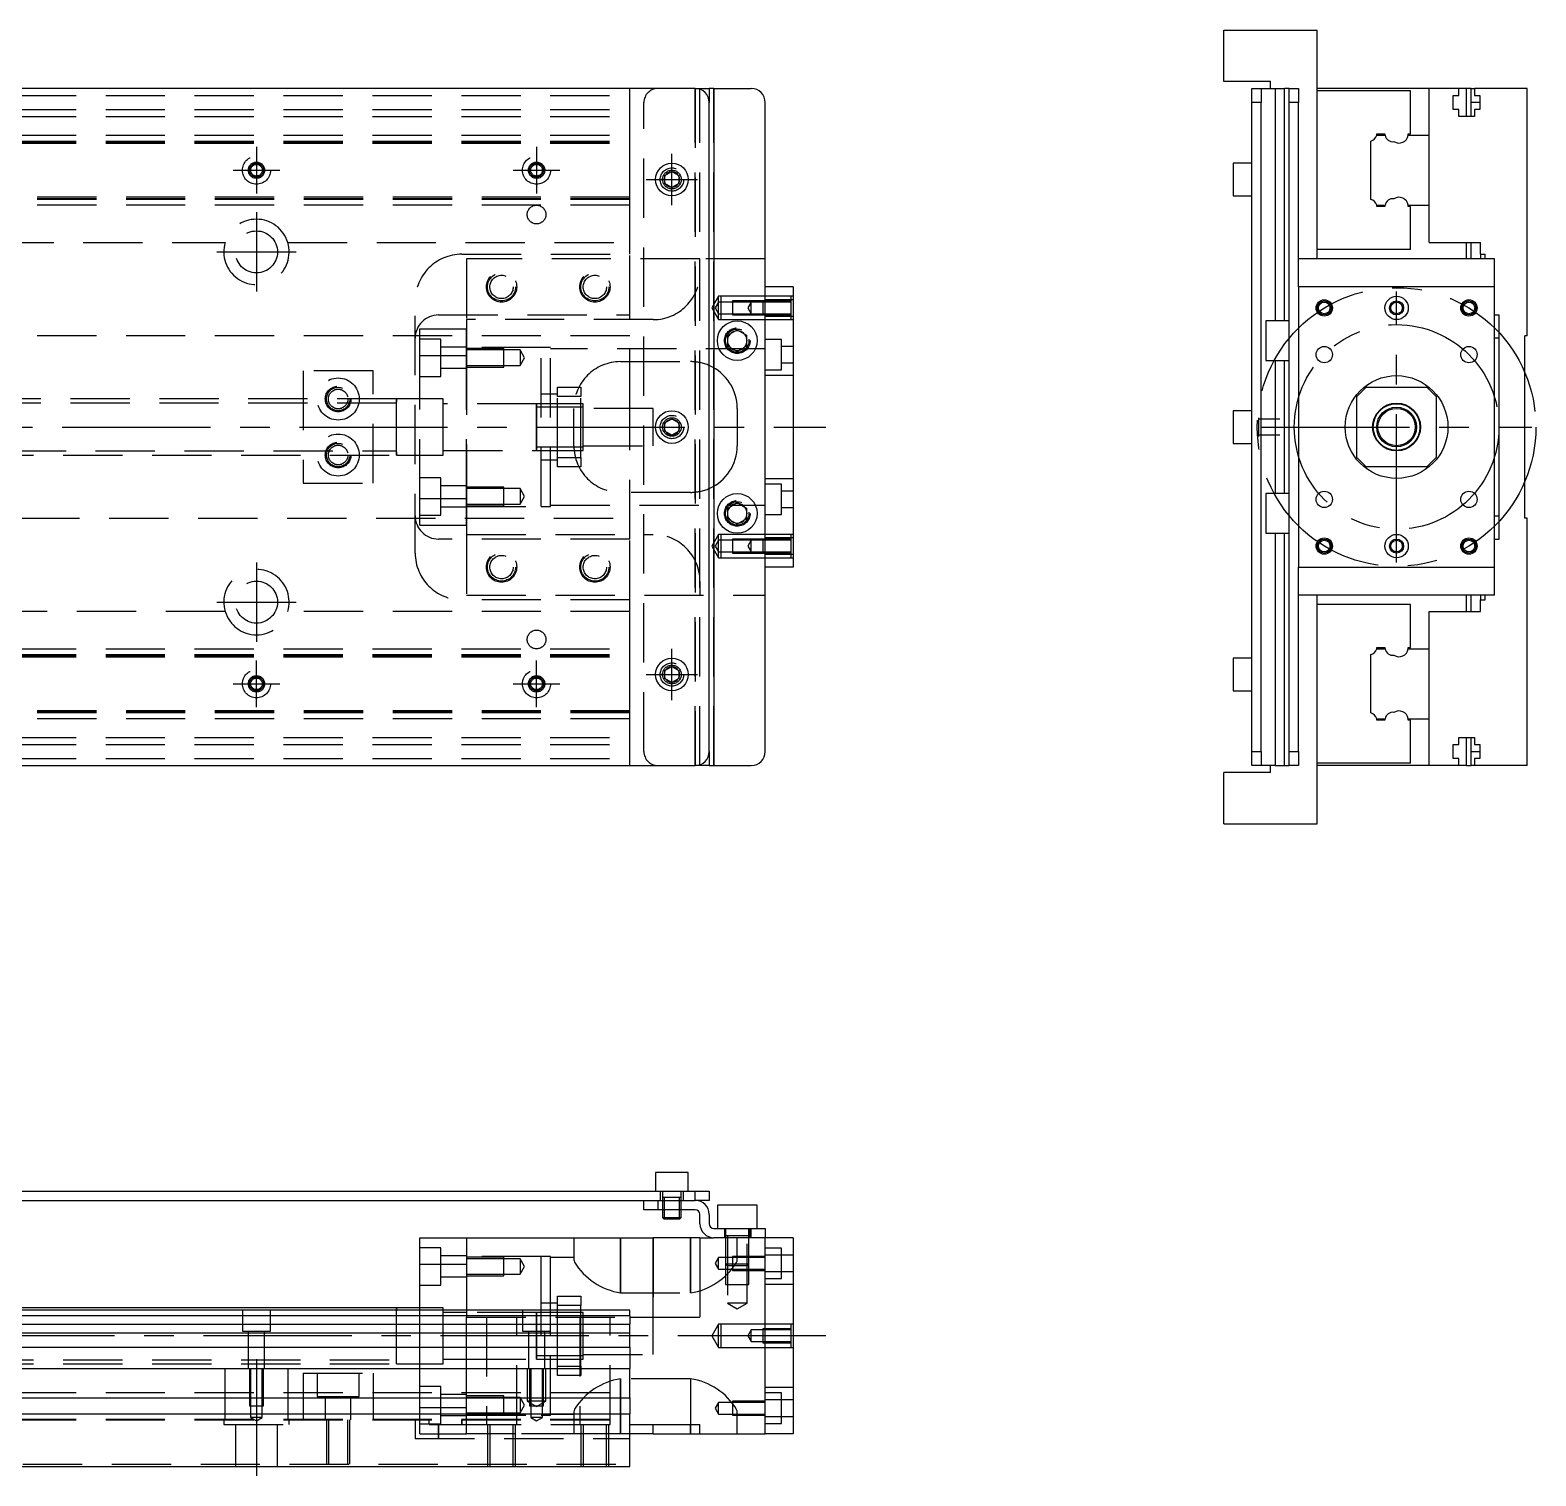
# Model space of a CAD drawing. Extents: x -8 to 971, y -278 to 87.
# Drawn here: x 648.5 to 971.1, y -224.6 to 85 of the extents above; entities that cross this region are included whole.
import ezdxf

# ---------------------------------------------------------------- set-up
doc = ezdxf.new("R2010")
doc.units = 0
doc.linetypes.add('CENTER', pattern=[50.8, 31.75, -6.35, 6.35, -6.35])
doc.linetypes.add('DASHED', pattern=[19.05, 12.7, -6.35])
doc.layers.get('0').update_dxf_attribs({"linetype": 'CONTINUOUS'})
doc.layers.add('CENTER', color=1, linetype='CENTER')

msp = doc.modelspace()

# ---------------------------------------------------------------- linework, layer by layer
at = {"color": 7, "linetype": 'CONTINUOUS'}
for p, q in [((904.245, 74), (904.245, 85)), ((904.245, 85), (924.245, 85)), ((924.245, 36), (924.245, 85)), ((791, 72.5), (3, 72.5)), ((791, 72.5), (794, 72.5)), ((794, 72.5), (794, 69.5)), ((795, 72.5), (794, 72.5)), ((795, 72.5), (795, -72.5)), ((795, 72.5), (803, 72.5)), ((914.245, 74), (904.245, 74)), ((910.245, 72.5), (912.245, 72.5)), ((910.245, 69.5), (910.245, 72.5)), ((912.245, 72.5), (912.245, 69.5)), ((912.245, 72.5), (915.245, 72.5)), ((914.245, 72.5), (914.245, 74)), ((915.245, 72.5), (915.245, 22.75)), ((915.245, 72.5), (917.245, 72.5)), ((917.245, 22.75), (917.245, 72.5)), ((918.245, 72.5), (917.245, 72.5)), ((918.245, 72.5), (920.245, 72.5)), ((918.245, 69.5), (918.245, 72.5)), ((920.245, 72.5), (920.245, 69.5)), ((948.245, 72.5), (924.245, 72.5)), ((944.245, 72), (924.245, 72)), ((944.245, 62.8), (944.245, 72)), ((954.545, 72.5), (948.245, 72.5)), ((948.245, 62.5), (948.245, 72.5)), ((953.395, 71), (954.545, 71)), ((953.395, 68), (953.395, 71)), ((956.245, 72.5), (954.545, 72.5)), ((954.545, 71), (954.545, 72.5)), ((956.245, 66.5), (956.245, 72.5)), ((957.245, 72.5), (956.245, 72.5)), ((957.245, 72.5), (957.945, 72.5)), ((957.245, 69.5), (957.245, 72.5)), ((957.945, 72.5), (957.945, 71)), ((969.245, 72.5), (957.945, 72.5)), ((957.945, 71), (959.095, 71)), ((959.095, 71), (959.095, 68)), ((969.245, 19.5), (969.245, 72.5)), ((794, -69.5), (794, 69.5)), ((806, -69.5), (806, 69.5)), ((912.245, 69.5), (910.245, 69.5)), ((910.245, -69.5), (910.245, 69.5)), ((912.245, -69.5), (912.245, 69.5)), ((920.245, 69.5), (918.245, 69.5)), ((918.245, -69.5), (918.245, 69.5)), ((920.245, 36), (920.245, 69.5)), ((954.545, 68), (953.395, 68)), ((954.545, 66.5), (954.545, 68)), ((959.095, 69.5), (957.245, 69.5)), ((957.245, 66.5), (957.245, 69.5)), ((957.945, 68), (957.945, 66.5)), ((959.095, 68), (957.945, 68)), ((957.945, 66.5), (954.545, 66.5)), ((936.997272, 62.5), (938.77168, 62.5)), ((937.042056, 62.8), (938.745, 62.8)), ((943.722372, 62.5), (948.245, 62.5)), ((943.745, 62.8), (944.245, 62.8)), ((948.245, 47.5), (948.245, 62.5)), ((948.245, 47.5), (948.245, 62.5)), ((935.745, 48.752272), (935.745, 61.247728)), ((906.245, 56.5), (906.245, 53)), ((910.245, 56.5), (906.245, 56.5)), ((784.5, 53.866026), (786, 54.73205)), ((784.5, 52.133974), (784.5, 53.866026)), ((786, 51.26795), (784.5, 52.133974)), ((786, 54.73205), (787.5, 53.866026)), ((787.5, 52.133974), (786, 51.26795)), ((787.5, 53.866026), (787.5, 52.133974)), ((906.245, 53), (906.245, 49.5)), ((906.245, 49.5), (910.245, 49.5)), ((936.997272, 47.5), (938.77168, 47.5)), ((938.745, 47.2), (937.042056, 47.2)), ((943.722372, 47.5), (948.245, 47.5)), ((944.245, 47.2), (943.745, 47.2)), ((944.245, 38), (944.245, 47.2)), ((948.245, 39.5), (948.245, 47.5)), ((948.245, 39.5), (959.245, 39.5)), ((956.245, 36), (956.245, 39.5)), ((957.245, 36), (957.245, 39.5)), ((959.245, 37), (959.245, 39.5)), ((806, -36), (806, 36)), ((920.245, 30), (920.245, 36)), ((920.245, 30), (920.245, 36)), ((962.245, 36), (920.245, 36)), ((944.245, 38), (924.245, 38)), ((959.245, 37), (960.245, 37)), ((959.245, 37), (959.245, 36)), ((960.245, 36), (960.245, 37)), ((962.245, 30), (962.245, 36)), ((812, 30), (806, 30)), ((812, 30), (812, -30)), ((920.245, 30), (920.245, -30)), ((962.245, 30), (920.245, 30)), ((962.245, -30), (962.245, 30)), ((913.245, 22.75), (913.245, 18.5)), ((918.245, 22.75), (913.245, 22.75)), ((962.245, 24), (963.245, 24)), ((963.245, -24), (963.245, 24)), ((798, 19.6547), (800, 20.809402)), ((798, 17.3453), (798, 19.6547)), ((800, 20.809402), (802, 19.6547)), ((802, 19.6547), (802, 17.3453)), ((968.745, -19.5), (968.745, 19.5)), ((969.245, 19.5), (968.745, 19.5)), ((800, 16.190598), (798, 17.3453)), ((802, 17.3453), (800, 16.190598)), ((913.245, 18.5), (913.245, 14.25)), ((963.245, 19), (962.245, 19)), ((913.245, 14.25), (918.245, 14.25)), ((915.245, 14.25), (915.245, -14.25)), ((917.245, -14.25), (917.245, 14.25)), ((934.745, 8.5), (932.745, 6.5)), ((932.745, -6.5), (932.745, 6.5)), ((934.745, 8.5), (947.745, 8.5)), ((949.745, 6.5), (947.745, 8.5)), ((949.745, 6.5), (949.745, -6.5)), ((727, -6.000006), (727, 6.000006)), ((906.245, 3.5), (906.245, 0)), ((910.245, 3.5), (906.245, 3.5)), ((784.5, 0.866026), (786, 1.73205)), ((784.5, -0.866026), (784.5, 0.866026)), ((786, 1.73205), (787.5, 0.866026)), ((787.5, 0.866026), (787.5, -0.866026)), ((906.245, 0), (906.245, -3.5)), ((911.645, 2.000006), (911.645, 1.65)), ((911.645, 2.000006), (911.645, 0)), ((911.645, 2.000006), (911.645, -2.000006)), ((911.645, 1.65), (911.645, 0)), ((912.245, 1.65), (911.645, 1.65)), ((911.645, 0), (911.645, -1.415062)), ((914.245, 1.65), (912.245, 1.65)), ((916.245, 1.65), (914.245, 1.65)), ((786, -1.73205), (784.5, -0.866026)), ((787.5, -0.866026), (786, -1.73205)), ((911.645, -1.415062), (911.645, -2.000006)), ((911.645, -1.65), (912.245, -1.65)), ((912.245, -1.65), (914.245, -1.65)), ((914.245, -1.65), (916.245, -1.65)), ((906.245, -3.5), (910.245, -3.5)), ((932.745, -6.5), (934.745, -8.5)), ((947.745, -8.5), (934.745, -8.5)), ((947.745, -8.5), (949.745, -6.5)), ((913.245, -14.25), (913.245, -18.5)), ((918.245, -14.25), (913.245, -14.25)), ((798, -17.3453), (800, -16.190598)), ((798, -19.6547), (798, -17.3453)), ((800, -16.190598), (802, -17.3453)), ((802, -17.3453), (802, -19.6547)), ((913.245, -18.5), (913.245, -22.75)), ((962.245, -19), (963.245, -19)), ((800, -20.809402), (798, -19.6547)), ((802, -19.6547), (800, -20.809402)), ((969.245, -19.5), (968.745, -19.5)), ((969.245, -72.5), (969.245, -19.5)), ((913.245, -22.75), (918.245, -22.75)), ((915.245, -22.75), (915.245, -72.5)), ((917.245, -72.5), (917.245, -22.75)), ((962.245, -24), (963.245, -24)), ((812, -30), (806, -30)), ((920.245, -36), (920.245, -30)), ((920.245, -30), (962.245, -30)), ((920.245, -36), (920.245, -30)), ((962.245, -36), (962.245, -30)), ((920.245, -69.5), (920.245, -36)), ((962.245, -36), (920.245, -36)), ((924.245, -85), (924.245, -36)), ((944.245, -38), (924.245, -38)), ((944.245, -47.2), (944.245, -38)), ((956.245, -39.5), (956.245, -36)), ((957.245, -39.5), (957.245, -36)), ((959.245, -36), (959.245, -37)), ((959.245, -37), (960.245, -37)), ((959.245, -39.5), (959.245, -37)), ((960.245, -37), (960.245, -36)), ((948.245, -39.5), (959.245, -39.5)), ((948.245, -47.5), (948.245, -39.5)), ((936.997272, -47.5), (938.77168, -47.5)), ((937.042056, -47.2), (938.745, -47.2)), ((943.722372, -47.5), (948.245, -47.5)), ((943.745, -47.2), (944.245, -47.2)), ((948.245, -62.5), (948.245, -47.5)), ((948.245, -62.5), (948.245, -47.5)), ((784.5, -52.133974), (786, -51.26795)), ((786, -51.26795), (787.5, -52.133974)), ((906.245, -49.5), (906.245, -53)), ((910.245, -49.5), (906.245, -49.5)), ((935.745, -61.247728), (935.745, -48.752272)), ((784.5, -53.866026), (784.5, -52.133974)), ((786, -54.73205), (784.5, -53.866026)), ((787.5, -53.866026), (786, -54.73205)), ((787.5, -52.133974), (787.5, -53.866026)), ((906.245, -53), (906.245, -56.5)), ((906.245, -56.5), (910.245, -56.5)), ((936.997272, -62.5), (938.77168, -62.5)), ((938.745, -62.8), (937.042056, -62.8)), ((943.722372, -62.5), (948.245, -62.5)), ((944.245, -62.8), (943.745, -62.8)), ((944.245, -72), (944.245, -62.8)), ((948.245, -72.5), (948.245, -62.5)), ((954.545, -66.5), (957.945, -66.5)), ((954.545, -68), (954.545, -66.5)), ((956.245, -72.5), (956.245, -66.5)), ((957.245, -69.5), (957.245, -66.5)), ((957.945, -66.5), (957.945, -68)), ((794, -69.5), (794, -72.5)), ((910.245, -69.5), (912.245, -69.5)), ((910.245, -72.5), (910.245, -69.5)), ((912.245, -69.5), (912.245, -72.5)), ((918.245, -69.5), (920.245, -69.5)), ((918.245, -72.5), (918.245, -69.5)), ((920.245, -69.5), (920.245, -72.5)), ((953.395, -68), (954.545, -68)), ((953.395, -71), (953.395, -68)), ((957.245, -69.5), (959.095, -69.5)), ((957.245, -72.5), (957.245, -69.5)), ((957.945, -68), (959.095, -68)), ((959.095, -68), (959.095, -71)), ((3, -72.5), (791, -72.5)), ((794, -72.5), (791, -72.5)), ((794, -72.5), (795, -72.5)), ((795, -72.5), (803, -72.5)), ((904.245, -85), (904.245, -74)), ((914.245, -74), (904.245, -74)), ((912.245, -72.5), (910.245, -72.5)), ((915.245, -72.5), (912.245, -72.5)), ((914.245, -74), (914.245, -72.5)), ((915.245, -72.5), (917.245, -72.5)), ((917.245, -72.5), (918.245, -72.5)), ((920.245, -72.5), (918.245, -72.5)), ((944.245, -72), (924.245, -72)), ((948.245, -72.5), (924.245, -72.5)), ((954.545, -72.5), (948.245, -72.5)), ((954.545, -71), (953.395, -71)), ((954.545, -72.5), (954.545, -71)), ((956.245, -72.5), (954.545, -72.5)), ((956.245, -72.5), (957.245, -72.5)), ((957.945, -72.5), (957.245, -72.5)), ((957.945, -71), (957.945, -72.5)), ((959.095, -71), (957.945, -71)), ((969.245, -72.5), (957.945, -72.5)), ((904.245, -85), (924.245, -85)), ((789.5, -159.63), (782.5, -159.63)), ((782.5, -159.63), (782.5, -163.63)), ((789.5, -163.63), (789.5, -159.63)), ((472, -163.63), (791, -163.63)), ((791, -165.63), (791, -163.63)), ((791, -163.63), (794, -163.63)), ((794, -163.63), (794, -165.63)), ((472, -165.63), (783, -165.63)), ((780, -167.63), (780, -165.63)), ((783, -167.63), (780, -167.63)), ((783, -165.63), (791, -165.63)), ((783, -165.63), (783, -167.63)), ((783, -165.63), (791, -165.63)), ((791, -167.63), (783, -167.63)), ((784, -167.63), (784, -169.28)), ((784.35, -167.63), (784.35, -169.63)), ((787.65, -169.63), (787.65, -167.63)), ((788, -169.28), (788, -167.63)), ((794, -165.63), (791, -165.63)), ((804.25, -166.63), (795.75, -166.63)), ((795.75, -166.63), (795.75, -171.63)), ((804.25, -171.63), (804.25, -166.63)), ((784, -169.28), (788, -169.28)), ((784, -169.28), (784.35, -169.63)), ((787.65, -169.63), (784.35, -169.63)), ((787.65, -169.63), (788, -169.28)), ((792, -170.63), (792, -168.63)), ((794, -168.63), (794, -170.63)), ((732, -179.30029), (732, -173.63)), ((732, -173.63), (742, -173.63)), ((742, -173.63), (782, -173.63)), ((742, -173.63), (742, -189.13)), ((782, -190.63), (782, -173.63)), ((792, -173.63), (782, -173.63)), ((792, -173.63), (795, -173.63)), ((792, -173.63), (792, -190.63)), ((795, -171.63), (803, -171.63)), ((803, -173.63), (795, -173.63)), ((803, -173.63), (803, -171.63)), ((803, -171.63), (806, -171.63)), ((806, -173.63), (803, -173.63)), ((806, -171.63), (806, -173.63)), ((812, -173.63), (806, -173.63)), ((806, -215.63), (806, -173.63)), ((812, -173.63), (812, -215.63)), ((732, -179.30029), (742, -179.30029)), ((732, -189.13), (732, -179.30029)), ((727, -188.63), (467.5, -188.63)), ((777, -189.13), (467.5, -189.13)), ((727, -188.63), (726.995, -188.63)), ((727, -189.13), (727, -188.629994)), ((727.005, -188.63), (727, -188.63)), ((732, -188.63), (727, -188.63)), ((727, -189.128756), (727, -188.63)), ((732, -188.63), (727, -188.63)), ((757, -194.63), (757, -189.629994)), ((757, -199.630006), (757, -189.629994)), ((777, -190.382272), (777, -189.13)), ((777, -190.382272), (467.5, -190.382272)), ((467.5, -192.15668), (777, -192.15668)), ((757, -190.38), (757, -190.63)), ((758, -190.38), (757, -190.38)), ((757, -190.63), (757, -198.88)), ((761.5, -190.38), (758, -190.38)), ((766.5, -190.38), (761.5, -190.38)), ((767, -190.38), (766.5, -190.38)), ((777, -190.382272), (777, -192.15668)), ((777, -190.63), (792, -190.63)), ((777, -194.053076), (777, -192.15668)), ((777, -194.053076), (467.5, -194.053076)), ((777, -197.107372), (777, -194.053076)), ((777, -197.107372), (467.5, -197.107372)), ((757, -199.630006), (757, -198.88)), ((757, -198.88), (767, -198.88)), ((777, -197.107372), (777, -201.63)), ((17, -201.63), (777, -201.63)), ((777, -207.93), (777, -201.63)), ((17, -207.93), (777, -207.93)), ((777, -207.93), (777, -211.33)), ((17, -211.33), (777, -211.33)), ((777, -222.63), (777, -211.33)), ((777, -213.63), (792, -213.63)), ((782, -215.63), (777, -215.63)), ((782, -215.63), (782, -213.63)), ((782, -215.63), (792, -215.63)), ((792, -215.63), (792, -213.63)), ((792, -215.63), (806, -215.63)), ((812, -215.63), (806, -215.63)), ((17, -222.63), (777, -222.63))]:
    msp.add_line(p, q, dxfattribs=at)
at = {"color": 3, "linetype": 'DASHED'}
for p, q in [((17, 71), (777, 71)), ((777, 62.5), (777, 72.5)), ((791, -72.5), (791, 72.5)), ((791, 72.5), (791, -72.5)), ((792, -72.5), (792, 72.5)), ((795, -72.5), (795, 72.5)), ((17, 68), (777, 68)), ((780, -69.5), (780, 69.5)), ((17, 66.5), (777, 66.5)), ((17, 62.5), (777, 62.5)), ((777, 61.247728), (777, 62.5)), ((17, 61.247728), (777, 61.247728)), ((17, 61.1147), (777, 61.1147)), ((17, 61.1), (777, 61.1)), ((17, 60.8), (777, 60.8)), ((777, 48.752272), (777, 61.247728)), ((784, 53), (784.030168, 53.346066)), ((777, 49.2), (17, 49.2)), ((777, 48.9), (17, 48.9)), ((777, 48.8853), (17, 48.8853)), ((777, 48.752272), (17, 48.752272)), ((777, 47.5), (777, 48.752272)), ((777, 47.5), (17, 47.5)), ((777, 39.5), (777, 47.5)), ((583.708204, 39.5), (690.291796, 39.5)), ((703.708204, 39.5), (777, 39.5)), ((777, 37), (777, 39.5)), ((741, 37), (777, 37)), ((742, 36), (742, 23)), ((792, 36), (742, 36)), ((777, 24), (777, 37)), ((806, 36), (792, 36)), ((792, 33), (792, 36)), ((731, -27), (731, 27)), ((796, 28), (794.556624, 25.5)), ((796, 26.75), (795.278312, 25.5)), ((796, 26.75), (796, 28)), ((796.5, 28), (796, 28)), ((796, 24.25), (796, 26.75)), ((799, 26.75), (796, 26.75)), ((796.5, 28), (796.5, 23)), ((806, 28), (796.5, 28)), ((799, 26.999994), (799, 24.000006)), ((806, 26.999994), (799, 26.999994)), ((806, 26.75), (799, 26.75)), ((803, 26.75), (802.278312, 25.5)), ((803, 24.25), (803, 26.75)), ((805.5, 26.999994), (805.5, 24.000006)), ((811.5, 28), (806, 28)), ((812, 27.25), (806, 27.25)), ((811.5, 26.999994), (806, 26.999994)), ((811.5, 26.75), (806, 26.75)), ((811.5, 28), (811.5, 23)), ((812, 28), (811.5, 28)), ((736, 24), (777, 24)), ((742, 23), (742, 15.32971)), ((782, 23), (742, 23)), ((777, 4), (777, 24)), ((794.556624, 25.5), (796, 23)), ((795.278312, 25.5), (796, 24.25)), ((796, 23), (796, 24.25)), ((796, 24.25), (799, 24.25)), ((796, 23), (796.5, 23)), ((796.5, 23), (806, 23)), ((799, 24.25), (806, 24.25)), ((799, 24.000006), (806, 24.000006)), ((802.278312, 25.5), (803, 24.25)), ((806, 24.25), (811.5, 24.25)), ((806, 24.000006), (811.5, 24.000006)), ((806, 23.75), (812, 23.75)), ((806, 23), (811.5, 23)), ((811.5, 23), (812, 23)), ((777, 19.5), (93.969694, 19.5)), ((732, 21), (742, 21)), ((732, 15.32971), (732, 21)), ((742, 15.32971), (742, 21)), ((736.5, 18.849242), (732, 18.849242)), ((736.5, 10.849242), (736.5, 18.849242)), ((742, 17.099242), (736.5, 17.099242)), ((758, 17), (742, 17)), ((758, 17), (742, 17)), ((750, 16.849238), (742, 16.849238)), ((750, 16.499242), (742, 16.499242)), ((750, 12.849248), (750, 16.849238)), ((753.5, 16.499242), (750, 16.499242)), ((753.5, 16.499242), (753.5, 13.199242)), ((754.452628, 14.849242), (753.5, 16.499242)), ((758, -17), (758, 17)), ((760, 17), (758, 17)), ((760, -17), (760, 17)), ((806, 16.75), (760, 16.75)), ((802.483582, 18.786038), (802.5, 18.5)), ((809.5, 18.75), (806, 18.75)), ((809.5, 12.25), (809.5, 18.75)), ((812, 17.25), (809.5, 17.25)), ((732, 15.32971), (742, 15.32971)), ((732, -15.32971), (732, 15.32971)), ((742, -15.32971), (742, 15.32971)), ((742, 15.32971), (742, -15.32971)), ((742, 13.199242), (750, 13.199242)), ((750, 13.199242), (753.5, 13.199242)), ((753.5, 13.199242), (754.452628, 14.849242)), ((775, 14), (790, 14)), ((809.5, 13.75), (812, 13.75)), ((722, 12), (707, 12)), ((707, 12), (707, -12)), ((722, -12), (722, 12)), ((732, 10.849242), (736.5, 10.849242)), ((736.5, 12.599242), (742, 12.599242)), ((742, 12.849248), (750, 12.849248)), ((806, 12.25), (809.5, 12.25)), ((812, 11), (806, 11)), ((761.5, 7), (758, 7)), ((761.5, 8.5), (766.5, 8.5)), ((761.5, 6.5), (761.5, 8.5)), ((761.5, -6.5), (761.5, 6.5)), ((766.5, 6.5), (761.5, 6.5)), ((766.5, 8.5), (766.5, 6.5)), ((766.5, -6.5), (766.5, 6.5)), ((727, 5.125), (72, 5.125)), ((727.005, 6), (427, 6)), ((732, 6), (726.995, 6)), ((727, -5.999164), (727, 6)), ((727, 6), (727, 5.325218)), ((727, -5.999164), (727, 6)), ((727, 6), (727, 5.325218)), ((737, 6), (727, 6)), ((737, -6), (737, 6)), ((756.995, 5), (737, 5)), ((757.005, 5), (737, 5)), ((757.005, 5), (756.995, 5)), ((766.5, 5), (756.995, 5)), ((757, -5.000006), (757, 5.000006)), ((757, 4.25), (757, 5.000006)), ((757, 4.43509), (757, 5)), ((757, 5), (757, 4.435078)), ((757, 4.435078), (757, -4.435962)), ((757, 4.25), (757, -4.25)), ((767, 4.25), (757, 4.25)), ((766.5, 5), (757.005, 5)), ((765, -4), (765, 4)), ((767, 5), (766.5, 5)), ((767, 0), (767, 5)), ((782, 4), (767, 4)), ((777, -4), (777, 4)), ((782, 0), (782, 4)), ((800, 4), (800, -4)), ((767, -5), (767, 0)), ((782, -4), (782, 0)), ((784, 0), (784.023172, 0.30356)), ((72, -5.125), (727, -5.125)), ((427, -6), (727.005, -6)), ((726.995, -6), (732, -6)), ((726.995, -6), (737, -6)), ((727, -5.326228), (727, -6)), ((727, -5.326228), (727, -6)), ((727, -6), (727, -5.999164)), ((727, -6), (727, -5.999164)), ((737, -5), (756.995, -5)), ((737, -5), (757.005, -5)), ((756.995, -5), (757.005, -5)), ((756.995, -5), (766.5, -5)), ((757, -5.000006), (757, -4.25)), ((757, -4.25), (767, -4.25)), ((757, -5), (757, -4.435962)), ((757, -4.435962), (757, -5)), ((757.005, -5), (766.5, -5)), ((766.5, -5), (767, -5)), ((767, -4), (782, -4)), ((777, -24), (777, -4)), ((758, -7), (761.5, -7)), ((761.5, -6.5), (766.5, -6.5)), ((761.5, -8.5), (761.5, -6.5)), ((766.5, -8.5), (761.5, -8.5)), ((766.5, -6.5), (766.5, -8.5)), ((707, -12), (722, -12)), ((736.5, -10.849242), (732, -10.849242)), ((736.5, -18.849242), (736.5, -10.849242)), ((742, -12.599242), (736.5, -12.599242)), ((750, -12.849248), (742, -12.849248)), ((750, -16.849238), (750, -12.849248)), ((806, -11), (812, -11)), ((809.5, -12.25), (806, -12.25)), ((809.5, -18.75), (809.5, -12.25)), ((732, -15.32971), (742, -15.32971)), ((732, -21), (732, -15.32971)), ((750, -13.199242), (742, -13.199242)), ((742, -21), (742, -15.32971)), ((742, -15.32971), (742, -23)), ((753.5, -13.199242), (750, -13.199242)), ((753.5, -13.199242), (753.5, -16.499242)), ((754.452628, -14.849242), (753.5, -13.199242)), ((753.5, -16.499242), (754.452628, -14.849242)), ((790, -14), (775, -14)), ((812, -13.75), (809.5, -13.75)), ((732, -18.849242), (736.5, -18.849242)), ((736.5, -17.099242), (742, -17.099242)), ((742, -16.499242), (750, -16.499242)), ((742, -16.849238), (750, -16.849238)), ((742, -17), (758, -17)), ((742, -17), (758, -17)), ((750, -16.499242), (753.5, -16.499242)), ((758, -17), (760, -17)), ((760, -16.75), (806, -16.75)), ((802.483582, -18.213962), (802.5, -18.5)), ((806, -18.75), (809.5, -18.75)), ((809.5, -17.25), (812, -17.25)), ((93.969694, -19.5), (777, -19.5)), ((732, -21), (742, -21)), ((777, -24), (736, -24)), ((742, -23), (782, -23)), ((742, -23), (742, -36)), ((777, -37), (777, -24)), ((796, -23), (794.556624, -25.5)), ((794.556624, -25.5), (796, -28)), ((796, -24.25), (795.278312, -25.5)), ((795.278312, -25.5), (796, -26.75)), ((796, -24.25), (796, -23)), ((796.5, -23), (796, -23)), ((796, -26.75), (796, -24.25)), ((799, -24.25), (796, -24.25)), ((796.5, -23), (796.5, -28)), ((806, -23), (796.5, -23)), ((799, -24.000006), (799, -26.999994)), ((806, -24.000006), (799, -24.000006)), ((806, -24.25), (799, -24.25)), ((803, -24.25), (802.278312, -25.5)), ((802.278312, -25.5), (803, -26.75)), ((803, -26.75), (803, -24.25)), ((805.5, -24.000006), (805.5, -26.999994)), ((811.5, -23), (806, -23)), ((812, -23.75), (806, -23.75)), ((811.5, -24.000006), (806, -24.000006)), ((811.5, -24.25), (806, -24.25)), ((811.5, -23), (811.5, -28)), ((812, -23), (811.5, -23)), ((796, -28), (796, -26.75)), ((796, -26.75), (799, -26.75)), ((796, -28), (796.5, -28)), ((796.5, -28), (806, -28)), ((799, -26.75), (806, -26.75)), ((799, -26.999994), (806, -26.999994)), ((806, -26.75), (811.5, -26.75)), ((806, -26.999994), (811.5, -26.999994)), ((806, -27.25), (812, -27.25)), ((806, -28), (811.5, -28)), ((811.5, -28), (812, -28)), ((792, -33), (792, -36)), ((777, -37), (741, -37)), ((742, -36), (806, -36)), ((777, -39.5), (777, -37)), ((690.291796, -39.5), (583.708204, -39.5)), ((777, -39.5), (703.708204, -39.5)), ((777, -47.5), (777, -39.5)), ((17, -47.5), (777, -47.5)), ((777, -48.752272), (777, -47.5)), ((17, -48.752272), (777, -48.752272)), ((17, -48.8853), (777, -48.8853)), ((17, -48.9), (777, -48.9)), ((17, -49.2), (777, -49.2)), ((777, -61.247728), (777, -48.752272)), ((787.973226, -52.673844), (788, -53)), ((777, -60.8), (17, -60.8)), ((777, -61.1), (17, -61.1)), ((777, -61.1147), (17, -61.1147)), ((777, -61.247728), (17, -61.247728)), ((777, -62.5), (777, -61.247728)), ((777, -62.5), (17, -62.5)), ((777, -72.5), (777, -62.5)), ((17, -66.5), (777, -66.5)), ((17, -68), (777, -68)), ((17, -71), (777, -71)), ((783.5, -163.63), (783.5, -165.63)), ((784, -163.63), (784, -167.63)), ((788, -167.63), (788, -163.63)), ((788.5, -165.63), (788.5, -163.63)), ((788.000006, -165.03), (783.999994, -165.03)), ((784.000006, -165.63), (784.000006, -167.63)), ((784.35, -165.03), (784.35, -167.63)), ((787.65, -167.63), (787.65, -165.03)), ((787.999994, -167.63), (787.999994, -165.63)), ((765, -173.63), (765, -178.364622)), ((775, -185.434212), (775, -173.63)), ((775, -173.63), (775, -185.434212)), ((782, -173.63), (782, -190.63)), ((790, -173.63), (790, -185.434212)), ((790, -185.434212), (790, -173.63)), ((797.25, -171.63), (797.25, -173.63)), ((802.500006, -173.23), (797.499994, -173.23)), ((797.500006, -171.63), (797.500006, -183.63)), ((797.9, -173.23), (797.9, -187.63)), ((800, -178.364622), (800, -173.63)), ((802.1, -187.63), (802.1, -173.23)), ((802.499994, -183.63), (802.499994, -171.63)), ((802.75, -173.63), (802.75, -171.63)), ((736.5, -175.780758), (732, -175.780758)), ((736.5, -183.780758), (736.5, -175.780758)), ((809.5, -175.88), (806, -175.88)), ((812, -177.38), (806, -177.38)), ((809.5, -182.38), (809.5, -175.88)), ((742, -177.530758), (736.5, -177.530758)), ((758, -177.63), (742, -177.63)), ((750, -177.780762), (742, -177.780762)), ((750, -178.130758), (742, -178.130758)), ((750, -181.780752), (750, -177.780762)), ((753.5, -178.130758), (750, -178.130758)), ((753.5, -178.130758), (753.5, -181.430758)), ((754.452628, -179.780758), (753.5, -178.130758)), ((753.5, -181.430758), (754.452628, -179.780758)), ((758, -189.13), (758, -177.63)), ((760, -177.63), (758, -177.63)), ((760, -189.13), (760, -177.63)), ((765, -177.88), (760, -177.88)), ((796, -177.88), (795.278312, -179.13)), ((795.278312, -179.13), (796, -180.38)), ((796, -180.38), (796, -177.88)), ((799, -177.88), (796, -177.88)), ((796, -180.38), (799, -180.38)), ((797.5, -179.23), (799, -179.23)), ((797.5, -179.23), (797.9, -179.63)), ((799, -179.63), (797.9, -179.63)), ((799, -177.630006), (799, -180.629994)), ((806, -177.630006), (799, -177.630006)), ((806, -177.88), (799, -177.88)), ((799, -179.23), (802.5, -179.23)), ((802.1, -179.63), (799, -179.63)), ((799, -180.38), (806, -180.38)), ((799, -180.629994), (806, -180.629994)), ((802.1, -179.63), (802.5, -179.23)), ((732, -183.780758), (736.5, -183.780758)), ((736.5, -182.030758), (742, -182.030758)), ((742, -181.430758), (750, -181.430758)), ((742, -181.780752), (750, -181.780752)), ((750, -181.430758), (753.5, -181.430758)), ((797.500006, -183.63), (802.499994, -183.63)), ((806, -180.88), (812, -180.88)), ((806, -182.38), (809.5, -182.38)), ((812, -183.63), (806, -183.63)), ((761.5, -186.13), (766.5, -186.13)), ((761.5, -188.13), (761.5, -186.13)), ((766.5, -186.13), (766.5, -188.13)), ((775, -185.434212), (790, -185.434212)), ((694, -189.13), (694, -193.63)), ((700, -193.63), (700, -189.13)), ((727, -188.63), (727, -189.304782)), ((727, -194.429962), (727, -189.128756)), ((727, -200.629164), (727, -189.13)), ((737, -188.63), (732, -188.63)), ((732, -201.63), (732, -189.13)), ((737, -189.13), (737, -188.63)), ((737, -194.63), (737, -189.13)), ((742, -189.63), (737, -189.63)), ((742, -189.13), (742, -190.63)), ((757.005, -189.63), (742, -189.63)), ((754, -189.13), (754, -193.63)), ((758, -189.63), (756.995, -189.63)), ((757, -189.63), (757, -190.194922)), ((757, -190.19491), (757, -189.63)), ((757, -190.194922), (757, -190.629226)), ((761.5, -187.63), (758, -187.63)), ((758, -190.63), (758, -189.13)), ((761.5, -189.63), (758, -189.63)), ((760, -193.63), (760, -189.13)), ((760, -193.63), (760, -189.13)), ((766.5, -188.13), (761.5, -188.13)), ((761.5, -189.13), (761.5, -188.13)), ((761.5, -190.63), (761.5, -189.13)), ((766.5, -189.63), (761.5, -189.63)), ((766.5, -189.13), (766.5, -188.13)), ((766.5, -190.63), (766.5, -189.13)), ((767, -189.63), (766.5, -189.63)), ((767, -190.63), (767, -189.63)), ((800, -187.63), (797.9, -187.63)), ((797.9, -187.63), (800, -188.842436)), ((802.1, -187.63), (800, -187.63)), ((800, -188.842436), (802.1, -187.63)), ((742, -190.63), (777, -190.63)), ((742, -201.63), (742, -190.63)), ((746.25, -190.63), (746.25, -213.63)), ((752.75, -213.63), (752.75, -190.63)), ((757, -190.629226), (757, -194.429974)), ((758, -194.63), (758, -190.63)), ((761.5, -201.13), (761.5, -190.63)), ((766.25, -190.63), (766.25, -213.63)), ((766.5, -201.13), (766.5, -190.63)), ((767, -199.63), (767, -190.63)), ((772.75, -213.63), (772.75, -190.63)), ((782, -198.63), (782, -190.63)), ((796, -192.13), (794.556624, -194.63)), ((796, -197.13), (796, -192.13)), ((796.5, -192.13), (796, -192.13)), ((796.5, -192.13), (796.5, -197.13)), ((806, -192.13), (796.5, -192.13)), ((803, -193.38), (802.278312, -194.63)), ((803, -195.88), (803, -193.38)), ((805.5, -193.38), (803, -193.38)), ((805.5, -193.130006), (805.5, -196.129994)), ((806, -193.130006), (805.5, -193.130006)), ((811.5, -193.38), (805.5, -193.38)), ((811.5, -192.13), (806, -192.13)), ((811.5, -193.130006), (806, -193.130006)), ((811.5, -192.13), (811.5, -197.13)), ((812, -192.13), (811.5, -192.13)), ((694, -193.63), (700, -193.63)), ((695.25, -193.63), (695.25, -201.63)), ((698.75, -201.63), (698.75, -193.63)), ((727, -200.629164), (727, -194.429962)), ((737, -200.63), (737, -194.63)), ((754, -193.63), (760, -193.63)), ((755.25, -193.63), (755.25, -201.63)), ((757, -194.429974), (757, -199.065962)), ((758.75, -201.63), (758.75, -193.63)), ((760, -194.63), (760, -193.63)), ((760, -211.63), (760, -194.63)), ((794.556624, -194.63), (796, -197.13)), ((802.278312, -194.63), (803, -195.88)), ((803, -195.88), (805.5, -195.88)), ((805.5, -195.88), (811.5, -195.88)), ((805.5, -196.129994), (806, -196.129994)), ((806, -196.129994), (811.5, -196.129994)), ((427, -199.755), (727, -199.755)), ((737, -199.63), (742, -199.63)), ((742, -199.63), (757.005, -199.63)), ((756.995, -199.63), (766.5, -199.63)), ((757, -199.63), (757, -199.065962)), ((757, -199.065962), (757, -199.63)), ((757.005, -199.63), (766.5, -199.63)), ((766.5, -199.63), (767, -199.63)), ((767, -198.63), (782, -198.63)), ((796, -197.13), (796.5, -197.13)), ((796.5, -197.13), (806, -197.13)), ((806, -197.13), (811.5, -197.13)), ((811.5, -197.13), (812, -197.13)), ((427, -200.63), (727, -200.63)), ((690.291796, -212.63), (690.291796, -201.63)), ((695.500006, -201.63), (695.500006, -207.93)), ((695.75, -201.63), (695.75, -209.63)), ((698.25, -209.63), (698.25, -201.63)), ((698.499994, -207.93), (698.499994, -201.63)), ((703.708204, -201.63), (703.708204, -212.63)), ((707, -202.63), (722, -202.63)), ((707, -202.63), (707, -207.93)), ((710, -202.63), (710, -207.63)), ((719, -207.63), (719, -202.63)), ((722, -202.63), (722, -207.93)), ((726.995, -200.63), (727, -200.63)), ((727, -200.63), (727, -200.629164)), ((727, -200.63), (727.005, -200.63)), ((727, -200.63), (732, -200.63)), ((727, -200.63), (732, -200.63)), ((732, -200.63), (737, -200.63)), ((732, -207.93), (732, -201.63)), ((742, -207.93), (742, -201.63)), ((755, -201.63), (755, -208.63)), ((755.500006, -201.63), (755.500006, -207.93)), ((755.75, -201.63), (755.75, -209.63)), ((758.25, -209.63), (758.25, -201.63)), ((758.499994, -207.93), (758.499994, -201.63)), ((759, -208.63), (759, -201.63)), ((761.5, -201.13), (766.5, -201.13)), ((761.5, -203.13), (761.5, -201.13)), ((766.5, -203.13), (761.5, -203.13)), ((766.5, -201.13), (766.5, -203.13)), ((736.5, -205.479242), (732, -205.479242)), ((736.5, -213.479242), (736.5, -205.479242)), ((790, -203.825788), (775, -203.825788)), ((775, -215.63), (775, -203.825788)), ((775, -203.825788), (775, -211.33)), ((790, -203.825788), (790, -215.63)), ((806, -205.63), (812, -205.63)), ((17, -206.78), (777, -206.78)), ((695.500006, -207.93), (695.500006, -209.63)), ((695.500006, -209.63), (698.499994, -209.63)), ((695.75, -209.63), (695.75, -212.13)), ((698.25, -212.13), (698.25, -209.63)), ((698.499994, -209.63), (698.499994, -207.93)), ((707, -207.93), (707, -211.33)), ((710, -207.63), (719, -207.63)), ((711.75, -207.63), (711.75, -212.63)), ((717.25, -212.63), (717.25, -207.63)), ((722, -207.93), (722, -211.33)), ((732, -209.95971), (732, -207.93)), ((742, -207.229242), (736.5, -207.229242)), ((750, -207.479248), (742, -207.479248)), ((750, -207.829242), (742, -207.829242)), ((742, -211.33), (742, -207.93)), ((750, -211.33), (750, -207.479248)), ((753.5, -207.829242), (750, -207.829242)), ((753.5, -207.829242), (753.5, -211.129242)), ((754.452628, -209.479242), (753.5, -207.829242)), ((753.5, -211.129242), (754.452628, -209.479242)), ((759, -208.63), (755, -208.63)), ((755, -208.63), (757, -209.7847)), ((755.500006, -207.93), (755.500006, -209.63)), ((755.500006, -209.63), (758.499994, -209.63)), ((755.75, -209.63), (755.75, -212.13)), ((757, -209.7847), (759, -208.63)), ((758.25, -212.13), (758.25, -209.63)), ((758.499994, -209.63), (758.499994, -207.93)), ((796, -208.88), (795.278312, -210.13)), ((796, -211.38), (796, -208.88)), ((799, -208.88), (796, -208.88)), ((799, -208.630006), (799, -211.629994)), ((806, -208.630006), (799, -208.630006)), ((806, -208.88), (799, -208.88)), ((809.5, -206.88), (806, -206.88)), ((812, -208.38), (806, -208.38)), ((809.5, -213.38), (809.5, -206.88)), ((17, -212.48), (777, -212.48)), ((17, -212.63), (777, -212.63)), ((690, -212.63), (690, -213.63)), ((698.25, -212.13), (695.75, -212.13)), ((695.75, -212.13), (697, -212.851688)), ((697, -212.851688), (698.25, -212.13)), ((704, -213.63), (704, -212.63)), ((707, -211.33), (707, -212.63)), ((712.000006, -212.63), (712.000006, -222.13)), ((712.4, -212.63), (712.4, -222.13)), ((716.6, -222.13), (716.6, -212.63)), ((716.999994, -222.13), (716.999994, -212.63)), ((722, -211.33), (722, -212.63)), ((731, -212.63), (731, -213.63)), ((732, -209.95971), (742, -209.95971)), ((732, -211.33), (732, -209.95971)), ((732, -212.63), (732, -211.33)), ((732, -215.63), (732, -212.63)), ((734, -213.63), (734, -212.63)), ((736.5, -211.729242), (742, -211.729242)), ((741, -213.63), (741, -212.63)), ((741, -212.63), (741, -213.63)), ((742, -211.129242), (750, -211.129242)), ((742, -213.63), (742, -211.33)), ((742, -211.479238), (750, -211.479238)), ((742, -211.63), (758, -211.63)), ((750, -211.129242), (753.5, -211.129242)), ((750, -211.479238), (750, -211.33)), ((758.25, -212.13), (755.75, -212.13)), ((755.75, -212.13), (757, -212.851688)), ((757, -212.851688), (758.25, -212.13)), ((758, -211.63), (760, -211.63)), ((760, -211.38), (765, -211.38)), ((765, -210.895378), (765, -215.63)), ((775, -211.33), (775, -213.63)), ((795.278312, -210.13), (796, -211.38)), ((796, -211.38), (799, -211.38)), ((799, -211.38), (806, -211.38)), ((799, -211.629994), (806, -211.629994)), ((800, -215.63), (800, -210.895378)), ((806, -211.88), (812, -211.88)), ((690, -213.63), (704, -213.63)), ((692.5, -213.63), (692.5, -222.63)), ((701.5, -222.63), (701.5, -213.63)), ((731, -213.63), (731, -216.63)), ((732, -213.479242), (736.5, -213.479242)), ((732, -215.63), (742, -215.63)), ((734, -213.63), (741, -213.63)), ((736, -216.63), (736, -213.63)), ((736, -213.63), (736, -215.63)), ((736, -215.63), (736, -216.63)), ((741, -213.63), (777, -213.63)), ((742, -215.63), (742, -213.63)), ((746.500006, -215.63), (742, -215.63)), ((746.500006, -213.63), (746.500006, -222.63)), ((752.499994, -215.63), (746.500006, -215.63)), ((747, -213.63), (747, -222.63)), ((752, -222.63), (752, -213.63)), ((752.499994, -222.63), (752.499994, -213.63)), ((766.500006, -215.63), (752.499994, -215.63)), ((766.500006, -213.63), (766.500006, -222.63)), ((772.499994, -215.63), (766.500006, -215.63)), ((767, -213.63), (767, -222.63)), ((772, -222.63), (772, -213.63)), ((772.499994, -222.63), (772.499994, -213.63)), ((777, -215.63), (772.499994, -215.63)), ((775, -213.63), (775, -215.63)), ((790, -215.63), (790, -213.63)), ((806, -213.38), (809.5, -213.38)), ((731, -216.63), (777, -216.63)), ((94.499994, -222.13), (777, -222.13))]:
    msp.add_line(p, q, dxfattribs=at)
at = {"color": 1, "linetype": 'CENTER'}
for p, q in [((786, 47.5), (786, 58.5)), ((780.5, 53), (791.5, 53)), ((941.245, -29), (941.245, 29)), ((912.245, 0), (970.245, 0)), ((786, -58.5), (786, -47.5)), ((780.5, -53), (791.5, -53))]:
    msp.add_line(p, q, dxfattribs=at)
at = {"color": 3, "linetype": 'DASHED'}
for points in [[(765, -178.364622), (765.03311, -178.586202), (765.13006, -178.84654, 0.219648), (775, -185.434212)], [(790, -185.434212, 0.218679), (799.840926, -178.907602), (799.9594, -178.612522), (800, -178.364622)], [(775, -203.825788, 0.218679), (765.159074, -210.352398), (765.0406, -210.647478), (765, -210.895378)], [(800, -210.895378), (799.96689, -210.673798), (799.86994, -210.41346, 0.219648), (790, -203.825788)]]:
    msp.add_lwpolyline(points, format="xyb", dxfattribs=at)
for centre, radius in [((697, 55), 3), ((697, 55), 1.75), ((697, 55), 1.5), ((697, 55), 1.25), ((757, 55), 3), ((757, 55), 1.75), ((757, 55), 1.5), ((757, 55), 1.25), ((786, 53), 2.5), ((786, 53), 2), ((757, 45.5), 2), ((697, 37.5), 4.5), ((749.5, 30), 3.25), ((749.5, 30), 3), ((749.5, 30), 2.5), ((769.5, 30), 3.25), ((769.5, 30), 3), ((769.5, 30), 2.5), ((800, 18.5), 2.75), ((800, 18.5), 2.5), ((714.5, 6), 4.5), ((714.5, 6), 2.75), ((714.5, 6), 2.5), ((714.5, 6), 2.1), ((786, 0), 2.5), ((786, 0), 2), ((714.5, -6), 4.5), ((714.5, -6), 2.75), ((714.5, -6), 2.5), ((714.5, -6), 2.1), ((800, -18.5), 2.75), ((800, -18.5), 2.5), ((749.5, -30), 3.25), ((749.5, -30), 3), ((749.5, -30), 2.5), ((769.5, -30), 3.25), ((769.5, -30), 3), ((769.5, -30), 2.5), ((697, -37.5), 4.5), ((757, -45.5), 2), ((786, -53), 2.5), ((786, -53), 2), ((697, -55), 3), ((697, -55), 1.75), ((697, -55), 1.5), ((697, -55), 1.25), ((757, -55), 3), ((757, -55), 1.75), ((757, -55), 1.5), ((757, -55), 1.25)]:
    msp.add_circle(centre, radius, dxfattribs=at)
at = {"color": 7, "linetype": 'CONTINUOUS'}
for centre, radius in [((786, 53), 3.5), ((925.745, 25.5), 1.75), ((925.745, 25.5), 1.25), ((941.245, 25.5), 2.5), ((941.245, 25.5), 1.25), ((956.745, 25.5), 1.75), ((956.745, 25.5), 1.25), ((800, 18.5), 4.25), ((925.745, 15.5), 1.75), ((956.745, 15.5), 1.75), ((941.245, 0), 11), ((786, 0), 3.5), ((941.245, 0), 5.125), ((941.245, 0), 5), ((941.245, 0), 4.25), ((941.245, 0), 4), ((800, -18.5), 4.25), ((925.745, -15.5), 1.75), ((956.745, -15.5), 1.75), ((925.745, -25.5), 1.75), ((925.745, -25.5), 1.25), ((941.245, -25.5), 2.5), ((941.245, -25.5), 1.25), ((956.745, -25.5), 1.75), ((956.745, -25.5), 1.25), ((786, -53), 3.5)]:
    msp.add_circle(centre, radius, dxfattribs=at)
at = {"color": 1, "linetype": 'CENTER'}
for radius in [29.841247, 21.92031]:
    msp.add_circle((941.245, 0), radius, dxfattribs=at)
at = {"color": 3, "linetype": 'CONTINUOUS'}
for centre in [(925.745, 25.5), (941.245, 25.5), (956.745, 25.5), (925.745, -25.5), (941.245, -25.5), (956.745, -25.5)]:
    msp.add_circle(centre, 1.5, dxfattribs=at)
at = {"color": 3, "linetype": 'DASHED'}
for centre, radius, start, end in [((783, 69.5), 3, 90, 180), ((697, 37.5), 7, 16.60155, 163.39845), ((697, 37.5), 7, 163.39845, 16.60155), ((741, 27), 10, 90, 180), ((782, 33), 10, 270, 0), ((736, 19), 5, 90, 180), ((775, 4), 10, 90, 180), ((790, 4), 10, 66.421822, 90), ((790, 4), 10, 0, 66.421822), ((775, -4), 10, 180, 270), ((790, -4), 10, 293.578178, 0), ((790, -4), 10, 270, 293.578178), ((736, -19), 5, 180, 270), ((782, -33), 10, 0, 90), ((741, -27), 10, 180, 270), ((697, -37.5), 7, 343.39845, 196.60155), ((697, -37.5), 7, 196.60155, 343.39845), ((783, -69.5), 3, 180, 270)]:
    msp.add_arc(centre, radius, start, end, dxfattribs=at)
at = {"color": 7, "linetype": 'CONTINUOUS'}
for centre, radius, start, end in [((791, 69.5), 3, 0, 90), ((803, 69.5), 3, 0, 90), ((935.345, 62.9), 1.7, 283.608961, 346.391039), ((935.345, 62.9), 1.7, 346.391039, 356.627713), ((940.445, 62.8), 1.7, 180, 190.164249), ((940.445, 62.8), 1.7, 190.164249, 277.540197), ((941.745, 62.8), 2, 237.42103, 351.373073), ((941.745, 62.8), 2, 351.373073, 0), ((786, 53), 1.65, 155.380023, 180), ((786, 53), 1.65, 180, 204.619977), ((786, 53), 1.65, 144.619977, 155.380023), ((786, 53), 1.65, 204.619977, 215.380023), ((786, 53), 1.65, 95.380023, 144.619977), ((786, 53), 1.65, 215.380023, 264.619977), ((786, 53), 1.65, 84.619977, 95.380023), ((786, 53), 1.65, 35.380023, 84.619977), ((786, 53), 1.65, 275.380023, 324.619977), ((786, 53), 1.65, 24.619977, 35.380023), ((786, 53), 1.65, 324.619977, 335.380023), ((786, 53), 1.65, 335.380023, 24.619977), ((786, 53), 1.65, 264.619977, 275.380023), ((935.345, 47.1), 1.7, 13.608961, 76.391039), ((940.445, 47.2), 1.7, 82.459803, 169.835751), ((941.745, 47.2), 2, 8.626927, 122.57897), ((935.345, 47.1), 1.7, 3.372287, 13.608961), ((940.445, 47.2), 1.7, 169.835751, 180), ((941.745, 47.2), 2, 0, 8.626927), ((800, 18.5), 2.1, 137.75279, 162.24721), ((800, 18.5), 2.1, 102.24721, 137.75279), ((800, 18.5), 2.1, 77.75279, 102.24721), ((800, 18.5), 2.1, 42.24721, 77.75279), ((800, 18.5), 2.1, 17.75279, 42.24721), ((800, 18.5), 2.1, 162.24721, 180), ((800, 18.5), 2.1, 180, 197.75279), ((800, 18.5), 2.1, 197.75279, 222.24721), ((800, 18.5), 2.1, 222.24721, 257.75279), ((800, 18.5), 2.1, 257.75279, 282.24721), ((800, 18.5), 2.1, 282.24721, 317.75279), ((800, 18.5), 2.1, 317.75279, 342.24721), ((800, 18.5), 2.1, 342.24721, 17.75279), ((786, 0), 1.65, 155.380023, 180), ((786, 0), 1.65, 180, 204.619977), ((786, 0), 1.65, 144.619977, 155.380023), ((786, 0), 1.65, 95.380023, 144.619977), ((786, 0), 1.65, 84.619977, 95.380023), ((786, 0), 1.65, 35.380023, 84.619977), ((786, 0), 1.65, 24.619977, 35.380023), ((786, 0), 1.65, 335.380023, 24.619977), ((786, 0), 1.65, 204.619977, 215.380023), ((786, 0), 1.65, 215.380023, 264.619977), ((786, 0), 1.65, 264.619977, 275.380023), ((786, 0), 1.65, 275.380023, 324.619977), ((786, 0), 1.65, 324.619977, 335.380023), ((800, -18.5), 2.1, 162.24721, 180), ((800, -18.5), 2.1, 180, 197.75279), ((800, -18.5), 2.1, 137.75279, 162.24721), ((800, -18.5), 2.1, 197.75279, 222.24721), ((800, -18.5), 2.1, 102.24721, 137.75279), ((800, -18.5), 2.1, 77.75279, 102.24721), ((800, -18.5), 2.1, 42.24721, 77.75279), ((800, -18.5), 2.1, 17.75279, 42.24721), ((800, -18.5), 2.1, 317.75279, 342.24721), ((800, -18.5), 2.1, 342.24721, 17.75279), ((800, -18.5), 2.1, 222.24721, 257.75279), ((800, -18.5), 2.1, 257.75279, 282.24721), ((800, -18.5), 2.1, 282.24721, 317.75279), ((935.345, -47.1), 1.7, 283.608961, 346.391039), ((935.345, -47.1), 1.7, 346.391039, 356.627713), ((940.445, -47.2), 1.7, 180, 190.164249), ((940.445, -47.2), 1.7, 190.164249, 277.540197), ((941.745, -47.2), 2, 237.42103, 351.373073), ((941.745, -47.2), 2, 351.373073, 0), ((786, -53), 1.65, 95.380023, 144.619977), ((786, -53), 1.65, 84.619977, 95.380023), ((786, -53), 1.65, 35.380023, 84.619977), ((786, -53), 1.65, 155.380023, 180), ((786, -53), 1.65, 180, 204.619977), ((786, -53), 1.65, 144.619977, 155.380023), ((786, -53), 1.65, 204.619977, 215.380023), ((786, -53), 1.65, 215.380023, 264.619977), ((786, -53), 1.65, 264.619977, 275.380023), ((786, -53), 1.65, 275.380023, 324.619977), ((786, -53), 1.65, 24.619977, 35.380023), ((786, -53), 1.65, 324.619977, 335.380023), ((786, -53), 1.65, 335.380023, 24.619977), ((935.345, -62.9), 1.7, 13.608961, 76.391039), ((940.445, -62.8), 1.7, 82.459803, 169.835751), ((941.745, -62.8), 2, 8.626927, 122.57897), ((935.345, -62.9), 1.7, 3.372287, 13.608961), ((940.445, -62.8), 1.7, 169.835751, 180), ((941.745, -62.8), 2, 0, 8.626927), ((791, -69.5), 3, 270, 0), ((803, -69.5), 3, 270, 0), ((791, -168.63), 3, 0, 90), ((791, -168.63), 1, 0, 90), ((795, -170.63), 3, 180, 270), ((795, -170.63), 1, 180, 270)]:
    msp.add_arc(centre, radius, start, end, dxfattribs=at)
at = {"layer": 'CENTER', "color": 1, "linetype": 'CENTER'}
for p, q in [((697, 60), (697, 50)), ((757, 60), (757, 50)), ((692, 55), (702, 55)), ((752, 55), (762, 55)), ((697, 46), (697, 29)), ((688.5, 37.5), (705.5, 37.5)), ((-5, 0), (819, 0)), ((697, -29), (697, -46)), ((688.5, -37.5), (705.5, -37.5)), ((697, -60), (697, -50)), ((757, -60), (757, -50)), ((692, -55), (702, -55)), ((752, -55), (762, -55)), ((819, -194.63), (-5, -194.63)), ((697, -199.63), (697, -224.63))]:
    msp.add_line(p, q, dxfattribs=at)

doc.saveas('drawing.dxf')
